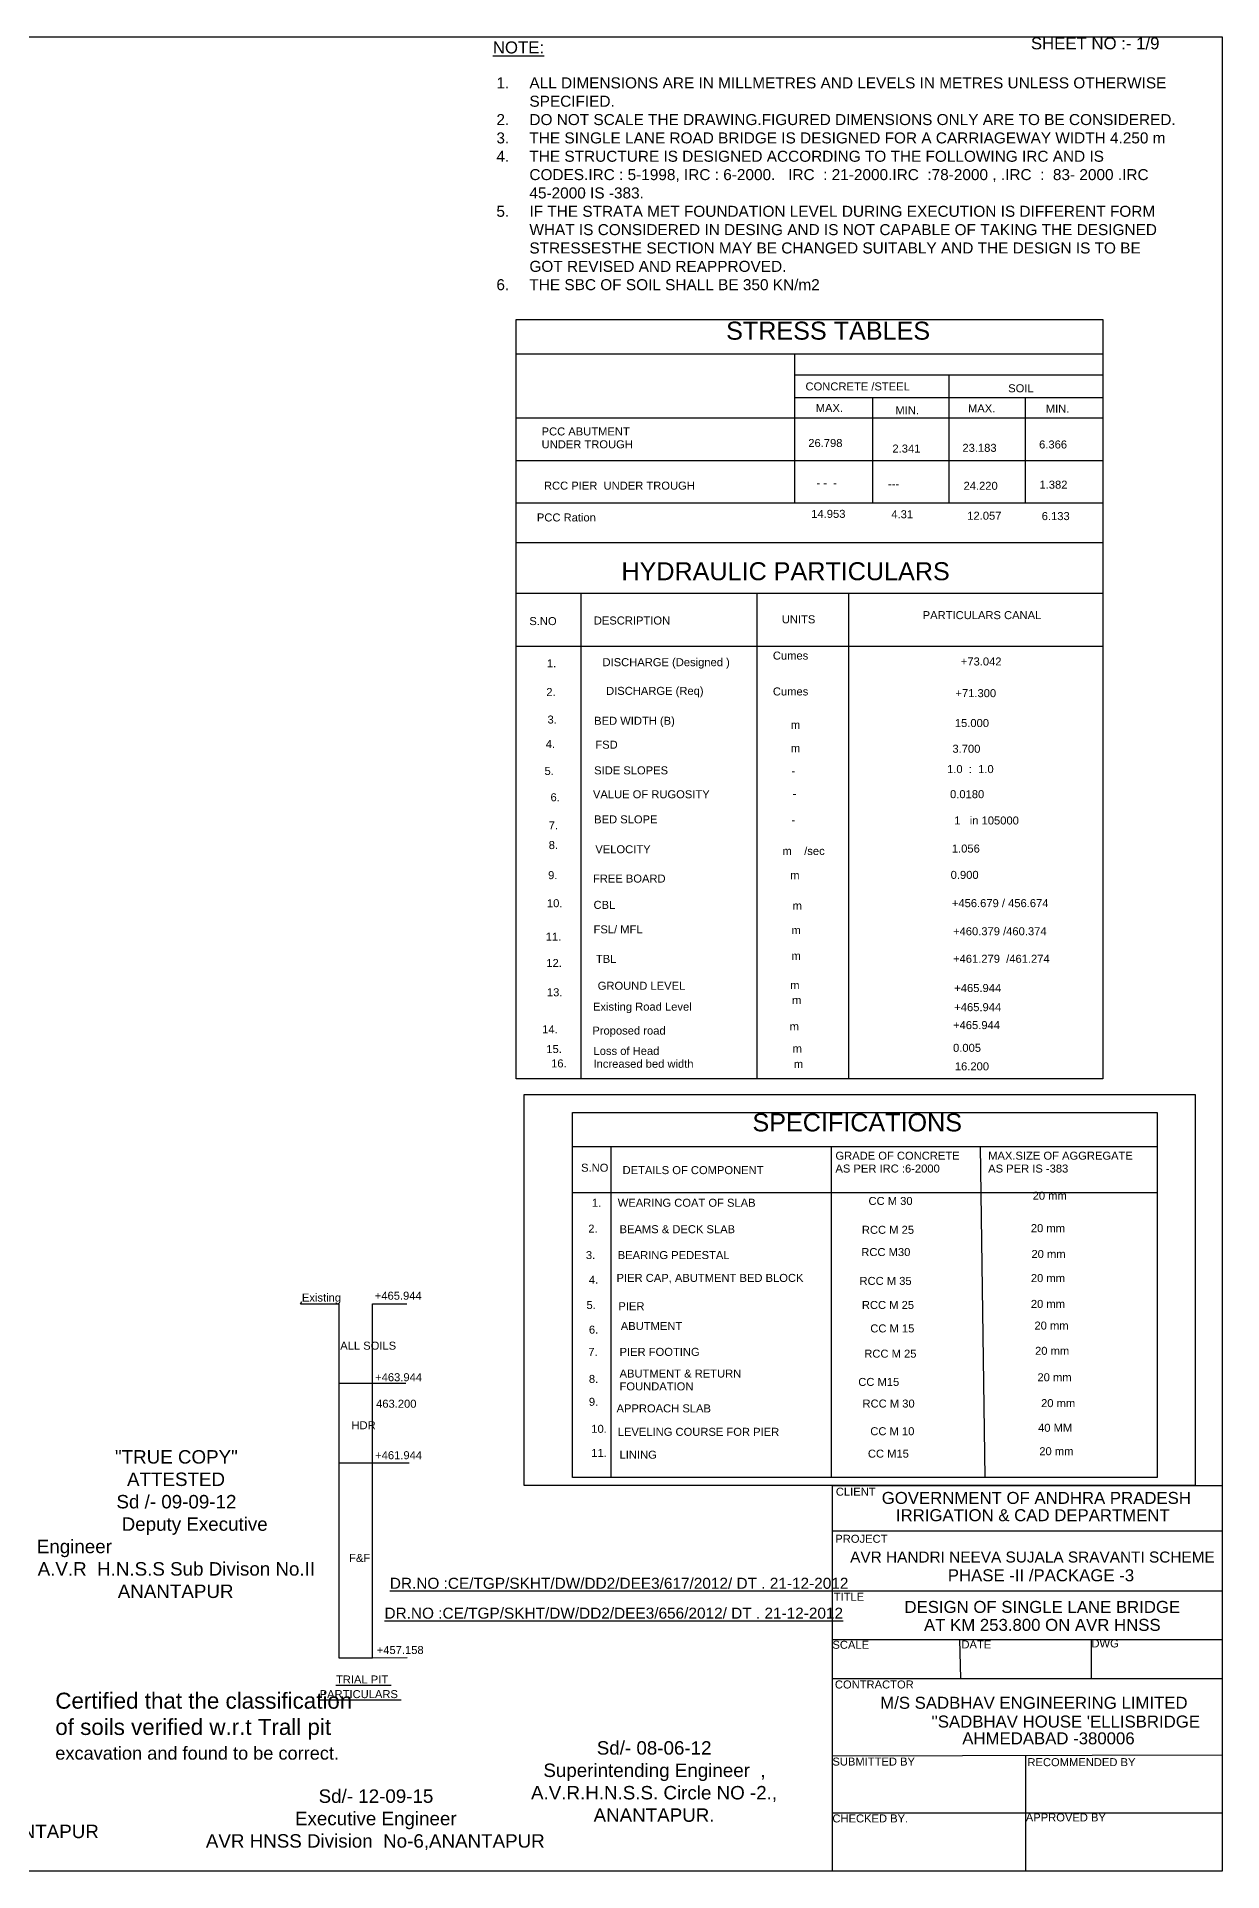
# Model space of a CAD drawing. Header units: millimetres. Extents: x 5124 to 9612737, y 2311 to 26827766.
# Drawn here: x 9553456 to 9612737, y 26736082 to 26827766 of the extents above; entities that cross this region are included whole.
import ezdxf

# ---------------------------------------------------------------- set-up
doc = ezdxf.new("R2010")
doc.units = ezdxf.units.MM
doc.header["$MEASUREMENT"] = 0
doc.layers.add('DIMENSION', color=7, linetype='Continuous')
doc.layers.add('TEXT', color=7, linetype='Continuous')
doc.styles.get("Standard").update_dxf_attribs({"font": 'arial.ttf', "height": 400})

msp = doc.modelspace()

# ---------------------------------------------------------------- linework, layer by layer
at = {"layer": 'DIMENSION', "color": 0}
for points in [[(9566641.2, 26764440.8), (9566717, 26764552.8)], [(9566641.2, 26764440.8), (9568564.3, 26764440.8), (9568564.3, 26746753), (9570240.6, 26746753), (9570240.6, 26764433), (9571962.2, 26764433)], [(9568557.1, 26760483.1), (9571921.6, 26760483.1)], [(9568558.8, 26756498.6), (9572074.8, 26756498.6)], [(9570240.6, 26746753), (9571974.7, 26746760.7)]]:
    msp.add_lwpolyline(points, dxfattribs=at)
at = {"layer": 'TEXT', "color": 0}
for points in [[(9483626.5, 26827757.6), (9612736.9, 26827757.6), (9612736.9, 26736088.9), (9483626.5, 26736088.9)], [(9577428, 26813633.3), (9606769.2, 26813633.3), (9606769.2, 26775680.2), (9577428, 26775680.2)], [(9577830.7, 26774894.3), (9611371.3, 26774894.3), (9611371.3, 26755359.8), (9577830.7, 26755359.8)], [(9580251, 26774006), (9609478.9, 26774006), (9609478.9, 26755760.3), (9580251, 26755760.3)], [(9612736.9, 26736088.9), (9593241.7, 26736088.9), (9593241.7, 26755359.8), (9612736.9, 26755359.8)]]:
    msp.add_lwpolyline(points, close=True, dxfattribs=at)
for points in [[(9577428, 26811923.4), (9606769.2, 26811923.4)], [(9591354.3, 26811923.4), (9591354.3, 26804471.1)], [(9591354.3, 26810863.1), (9606769.2, 26810863.1)], [(9599061.7, 26810863.1), (9599061.7, 26804471.1)], [(9591354.3, 26809741.9), (9606769.2, 26809741.9)], [(9595259.2, 26804471.1), (9595259.2, 26809741.9)], [(9602896.4, 26804471.1), (9602896.4, 26809741.9)], [(9577428, 26808717.6), (9606769.2, 26808717.6)], [(9577428, 26806587.4), (9606769.2, 26806587.4)], [(9577428, 26804471.1), (9606769.2, 26804471.1)], [(9577428, 26802488.5), (9606769.2, 26802488.5)], [(9577428, 26799957.6), (9606769.2, 26799957.6)], [(9580682.5, 26775680.2), (9580682.5, 26799957.6)], [(9589486.3, 26775680.2), (9589486.3, 26799957.6)], [(9594068.1, 26775680.2), (9594068.1, 26799957.6)], [(9577428, 26797300.1), (9606769.2, 26797300.1)], [(9580251, 26772299.1), (9609478.9, 26772299.1)], [(9582156.6, 26772299.1), (9582156.6, 26755760.3)], [(9593195.3, 26755760.3), (9593195.3, 26772299.1)], [(9600621.6, 26772299.1), (9600861.8, 26755760.3)], [(9580251, 26770007.9), (9609478.9, 26770007.9)], [(9593241.7, 26753093.9), (9612736.9, 26753093.9)], [(9593241.7, 26750099.8), (9612736.9, 26750099.8)], [(9593241.7, 26747664.4), (9612736.9, 26747664.4)], [(9599665.9, 26745720.5), (9599611.2, 26747664.4)], [(9606202.1, 26745720.5), (9606191.7, 26747664.4)], [(9593241.7, 26745720.5), (9612736.9, 26745720.5)], [(9593241.7, 26741851.8), (9612736.9, 26741900.1)], [(9602911.2, 26736081.6), (9602910.9, 26741875.8)], [(9593241.7, 26739006.8), (9612736.9, 26739006.8)]]:
    msp.add_lwpolyline(points, dxfattribs=at)

# ---------------------------------------------------------------- texts
for s, height, p in [('SHEET NO :- 1/9', 600, (9603166.6, 26827134)), ('%%UNOTE:', 600, (9576263.4, 26826930.2)), ('STRESS TABLES', 900, (9587926.9, 26812623.7)), ('CONCRETE /STEEL', 400, (9591897, 26810088.3)), ('SOIL ', 400, (9602031.4, 26809996.1)), ('MAX.', 400, (9592407.9, 26809010.1)), ('MIN.', 400, (9596391.3, 26808898.5)), ('MAX.', 400, (9600021, 26808991.5)), ('MIN.', 400, (9603911.4, 26808972.9)), ('UNDER TROUGH ', 400, (9578701.8, 26807195.7)), ('PCC ABUTMENT ', 400, (9578701.8, 26807838.3)), ('26.798', 400, (9592035.6, 26807261.4)), ('6.366', 400, (9603576.3, 26807187)), ('2.341', 400, (9596242.4, 26806982.4)), ('23.183', 400, (9599741.8, 26807019.6)), ('RCC PIER  UNDER TROUGH  ', 400, (9578819.7, 26805130)), ('- -  -', 400, (9592445.1, 26805270.9)), ('---', 400, (9596019, 26805215.1)), ('24.220', 400, (9599797.7, 26805122.1)), ('1.382', 400, (9603595, 26805177.9)), ('PCC Ration ', 400, (9578466.2, 26803540.3)), ('14.953', 400, (9592184.9, 26803719.2)), ('4.31', 400, (9596186.9, 26803700.6)), ('12.057', 400, (9599984.2, 26803626.2)), ('6.133', 400, (9603707.1, 26803607.6)), ('HYDRAULIC PARTICULARS  ', 900, (9582693.1, 26800602.2)), ('S.NO', 400, (9578087.8, 26798360.6)), ('DESCRIPTION ', 400, (9581311.1, 26798390.4)), ('UNITS ', 400, (9590712.5, 26798450)), ('PARTICULARS CANAL ', 400, (9597756, 26798658.8)), ('1.', 400, (9578967.7, 26796248.3)), ('DISCHARGE (Designed )', 400, (9581746.9, 26796307.6)), ('Cumes', 400, (9590264.9, 26796636.3)), ('+73.042', 400, (9599661.7, 26796342.2)), ('2.', 400, (9578937.8, 26794814.5)), ('DISCHARGE (Req) ', 400, (9581926.3, 26794873.7)), ('Cumes', 400, (9590264.9, 26794844)), ('+71.300', 400, (9599392.7, 26794759)), ('3.', 400, (9578997.6, 26793440.4)), ('BED WIDTH (B)', 400, (9581328.5, 26793380.1)), ('m', 400, (9591162.7, 26793175.1)), ('15.000', 400, (9599362.7, 26793265.4)), ('4.', 400, (9578908, 26792215.7)), ('FSD', 400, (9581388.3, 26792185.3)), ('m', 400, (9591162.7, 26792010.1)), ('3.700', 400, (9599243.2, 26791980.9)), ('5.', 400, (9578848.2, 26790871.5)), ('SIDE SLOPES', 400, (9581328.5, 26790900.8)), ('1.0  :  1.0', 400, (9598974.2, 26790965.3)), ('-', 400, (9591192.6, 26790875)), ('6.', 400, (9579147, 26789557.1)), ('VALUE OF RUGOSITY ', 400, (9581268.7, 26789705.9)), ('-', 400, (9591252.4, 26789739.8)), ('0.0180', 400, (9599123.7, 26789710.7)), ('7.', 400, (9579057.4, 26788153.1)), ('BED SLOPE ', 400, (9581328.5, 26788451.3)), ('-', 400, (9591192.6, 26788425.5)), ('1   in 105000', 400, (9599332.9, 26788396.3)), ('8.', 400, (9579057.4, 26787167.4)), ('VELOCITY ', 400, (9581388.3, 26786957.7)), ('m    /sec', 400, (9590744.3, 26786872.2)), ('1.056', 400, (9599213.3, 26786992.4)), ('9.', 400, (9579027.5, 26785666)), ('FREE BOARD ', 400, (9581268.7, 26785494)), ('m', 400, (9591133.5, 26785663.3)), ('0.900', 400, (9599153.5, 26785678)), ('10.', 400, (9578967.7, 26784262)), ('+456.679 / 456.674', 400, (9599214.1, 26784264.4)), ('CBL ', 400, (9581298.6, 26784179.7)), ('m', 400, (9591253.1, 26784139.9)), ('11.', 400, (9578907.9, 26782589.2)), ('FSL/ MFL', 400, (9581298.6, 26782954.9)), ('m', 400, (9591193.3, 26782915.1)), ('+460.379 /460.374', 400, (9599273.9, 26782860.4)), ('m', 400, (9591193.3, 26781630.7)), ('+461.279  /461.274', 400, (9599273.9, 26781486.3)), ('12.', 400, (9578937.8, 26781274.8)), ('TBL', 400, (9581417.7, 26781481.3)), ('13.', 400, (9578967.7, 26779811.1)), ('GROUND LEVEL ', 400, (9581507.3, 26780137)), ('m', 400, (9591133.5, 26780167)), ('+465.944', 400, (9599333.7, 26780022.6)), ('Existing Road Level', 400, (9581268.2, 26779091.5)), ('m', 400, (9591223.1, 26779420.2)), ('+465.944', 400, (9599333.7, 26779066.7)), ('14.', 400, (9578728.6, 26777959.1)), ('Proposed road ', 400, (9581238.4, 26777896.7)), ('m', 400, (9591103.6, 26778105.8)), ('+465.944', 400, (9599273.9, 26778170.5)), ('15.', 400, (9578937.8, 26776973.3)), ('0.005', 400, (9599273.9, 26777035.4)), ('16.', 400, (9579176.9, 26776256.4)), ('Loss of Head ', 400, (9581298.1, 26776881)), ('Increased bed width ', 400, (9581298.1, 26776238.5)), ('m', 400, (9591253.1, 26777000.6)), ('m', 400, (9591312.8, 26776223.9)), ('16.200', 400, (9599363.6, 26776109.4)), ('SPECIFICATIONS ', 900, (9589243.9, 26773056.7)), ('GRADE OF CONCRETE ', 400, (9593392.8, 26771644.5)), ('MAX.SIZE OF AGGREGATE ', 400, (9601029.3, 26771644.5)), ('S.NO', 400, (9580675.4, 26771043.5)), ('DETAILS OF COMPONENT ', 400, (9582749.8, 26770923.3)), ('AS PER IRC :6-2000', 400, (9593392.8, 26771001.9)), ('AS PER IS -383', 400, (9601029.3, 26771001.9)), ('20 mm ', 400, (9603253.6, 26769644.9)), ('1.', 400, (9581216.2, 26769292.1)), ('WEARING COAT OF SLAB ', 400, (9582509, 26769292.1)), ('CC M 30 ', 400, (9595046, 26769382.3)), ('2.', 400, (9581035.8, 26768000.1)), ('BEAMS & DECK SLAB ', 400, (9582599.2, 26767970.1)), ('RCC M 25', 400, (9594715.3, 26767940)), ('20 mm ', 400, (9603163.4, 26768022.3)), ('3.', 400, (9580915.5, 26766678)), ('BEARING PEDESTAL ', 400, (9582509, 26766678)), ('RCC M30 ', 400, (9594685.3, 26766828.3)), ('20 mm ', 400, (9603193.4, 26766730.3)), ('4.', 400, (9581065.9, 26765446.1)), ('PIER CAP, ABUTMENT BED BLOCK ', 400, (9582448.9, 26765536.2)), ('RCC M 35', 400, (9594595.1, 26765386)), ('20 mm ', 400, (9603163.4, 26765528.4)), ('Existing ', 400, (9566717, 26764552.8)), ('+465.944', 400, (9570361.4, 26764647.5)), ('5.', 400, (9580945.6, 26764184.1)), ('PIER ', 400, (9582539.1, 26764124)), ('RCC M 25', 400, (9594715.3, 26764184.1)), ('20 mm ', 400, (9603163.4, 26764236.4)), ('6.', 400, (9581065.9, 26762952.2)), ('ABUTMENT ', 400, (9582659.3, 26763132.5)), ('CC M 15 ', 400, (9595136.2, 26763012.3)), ('20 mm ', 400, (9603344, 26763154.7)), ('ALL SOILS', 400, (9568633.9, 26762150.3)), ('7.', 400, (9581035.8, 26761840.4)), ('PIER FOOTING ', 400, (9582599.2, 26761840.4)), ('RCC M 25', 400, (9594835.6, 26761750.3)), ('20 mm ', 400, (9603374.1, 26761892.7)), ('+463.944', 400, (9570378.4, 26760573.3)), ('8.', 400, (9581065.9, 26760488.3)), ('ABUTMENT & RETURN ', 400, (9582599.2, 26760758.7)), ('20 mm ', 400, (9603494.3, 26760570.6)), ('FOUNDATION ', 400, (9582599.2, 26760116.2)), ('CC M15', 400, (9594534.9, 26760338.1)), ('463.200', 400, (9570425.7, 26759248.9)), ('9.', 400, (9581065.9, 26759346.5)), ('APPROACH SLAB ', 400, (9582448.9, 26759016)), ('RCC M 30', 400, (9594745.4, 26759256.4)), ('20 mm ', 400, (9603674.7, 26759278.6)), ('HDR', 400, (9569195.1, 26758172.8)), ('10.', 400, (9581186.1, 26757994.4)), ('LEVELING COURSE FOR PIER ', 400, (9582509, 26757844.2)), ('CC M 10', 400, (9595136.2, 26757874.2)), ('40 MM ', 400, (9603524.4, 26758046.7)), ('11.', 400, (9581186.1, 26756792.5)), ('CC M15', 400, (9595015.8, 26756754.6)), ('20 mm ', 400, (9603584.5, 26756874.9)), ('+461.944', 400, (9570379.1, 26756676.8)), ('LINING ', 400, (9582599.2, 26756702.4)), ('CLIENT ', 400, (9593412.7, 26754854.1)), ('GOVERNMENT OF ANDHRA PRADESH ', 600, (9595707.1, 26754441)), ('IRRIGATION & CAD DEPARTMENT ', 600, (9596417.2, 26753578.8)), ('PROJECT ', 400, (9593386.1, 26752499.6)), ('F&F', 400, (9569077.5, 26751544.6)), ('AVR HANDRI NEEVA SUJALA SRAVANTI SCHEME ', 550, (9594128.4, 26751512.5)), ('%%UDR.NO :CE/TGP/SKHT/DW/DD2/DEE3/617/2012/ DT . 21-12-2012', 550, (9571113.8, 26750201.2)), ('PHASE -II /PACKAGE -3', 600, (9599012.4, 26750575.3)), ('TITLE ', 400, (9593307.9, 26749599.1)), ('%%UDR.NO :CE/TGP/SKHT/DW/DD2/DEE3/656/2012/ DT . 21-12-2012', 550, (9570845.9, 26748707.7)), ('DESIGN OF SINGLE LANE BRIDGE ', 600, (9596843.9, 26748993.8)), ('AT KM 253.800 ON AVR HNSS', 600, (9597820.7, 26748095.7)), ('+457.158', 400, (9570458.3, 26746941.7)), ('SCALE ', 400, (9593241.7, 26747203.1)), ('DATE ', 400, (9599692.4, 26747219.3)), ('DWG', 400, (9606193.8, 26747269.8)), ('%%UTRIAL PIT ', 400, (9568420.2, 26745467.9)), ('CONTRACTOR', 400, (9593366, 26745218.7)), ('Certified that the classification ', 800, (9554388.5, 26744208.5)), ('%%UPARTICULARS ', 400, (9567604.9, 26744736.9)), ('M/S SADBHAV ENGINEERING LIMITED ', 600, (9595632.3, 26744203.4)), ('of soils verified w.r.t Trall pit ', 800, (9554388.5, 26742895.9)), ("''SADBHAV HOUSE 'ELLISBRIDGE ", 600, (9598191.5, 26743266.2)), ('AHMEDABAD -380006', 600, (9599734.8, 26742426.7)), ('excavation and found to be correct.', 650, (9554388.5, 26741661.9)), ('SUBMITTED BY ', 400, (9593241.7, 26741365.1)), ('RECOMMENDED BY', 400, (9602991.5, 26741336.6)), ('CHECKED BY.', 400, (9593241.7, 26738525.1)), ('APPROVED BY ', 400, (9602911.2, 26738574.3))]:
    msp.add_text(s, height=height, dxfattribs=at).set_placement(p)
at = {"layer": 'TEXT', "color": 0, "insert": (9575892.4, 26825732.8), "char_height": 550, "attachment_point": 1}
msp.add_mtext_dynamic_manual_height_columns('\\pi-1650,l2200,t2200;1.^IALL DIMENSIONS ARE IN MILLMETRES AND LEVELS IN METRES UNLESS OTHERWISE SPECIFIED.\\P2.^IDO NOT SCALE THE DRAWING.FIGURED DIMENSIONS ONLY ARE TO BE CONSIDERED.\\P3.^ITHE SINGLE LANE ROAD BRIDGE IS DESIGNED FOR A CARRIAGEWAY WIDTH 4.250 m\\P4.^ITHE STRUCTURE IS DESIGNED ACCORDING TO THE FOLLOWING IRC AND IS CODES.IRC : 5-1998, IRC : 6-2000.   IRC  : 21-2000.IRC  :78-2000 , .IRC  :  83- 2000 .IRC  45-2000 IS -383.\\P5.^IIF THE STRATA MET FOUNDATION LEVEL DURING EXECUTION IS DIFFERENT FORM WHAT IS CONSIDERED IN DESING AND IS NOT CAPABLE OF TAKING THE DESIGNED STRESSESTHE SECTION MAY BE CHANGED SUITABLY AND THE DESIGN IS TO BE GOT REVISED AND REAPPROVED.\\P6.^ITHE SBC OF SOIL SHALL BE 350 KN/m2', width=34409.088, gutter_width=2000, heights=[0], dxfattribs=at)
at = {"layer": 'TEXT', "color": 0, "char_height": 671.623, "attachment_point": 1}
for s, insert, width in [('\\A1;\\pi3908.6;"TRUE COPY" \\P\\pi4509.9;ATTESTED  \\P\\pi3981.9;{\\C256;Sd /- 09-09-12\\P\\pi1139.4; }Deputy Executive Engineer  \\P\\pi42.182;A.V.R  H.N.S.S Sub Divison No.II \\P\\pi4047.6;ANANTAPUR ', (9553463.3, 26757128.9), 13870.054), ('\\pi3290.7;Sd/- 08-06-12\\P\\pi620.92;Superintending Engineer  , \\P\\pi3.3581;A.V.R.H.N.S.S. Circle NO -2., \\P\\pi3130.6;ANANTAPUR.', (9578169.9, 26742584.8), 12226.965), ('\\pi5698.6;Sd/- 09/05/12\\P\\pi4458.2;Executive Engineer\\P\\pi3.3581;AVR HNSS Division  No-6,ANANTAPUR ', (9539619.3, 26740649.7), 16939.324), ('\\pi5640.9;Sd/- 12-09-15\\P\\pi4458.2;Executive Engineer\\P\\pi3.3581;AVR HNSS Division  No-6,ANANTAPUR ', (9561911.7, 26740174.6), 16939.324)]:
    msp.add_mtext(s, dxfattribs=dict(at, insert=insert, width=width))

doc.saveas('drawing.dxf')
